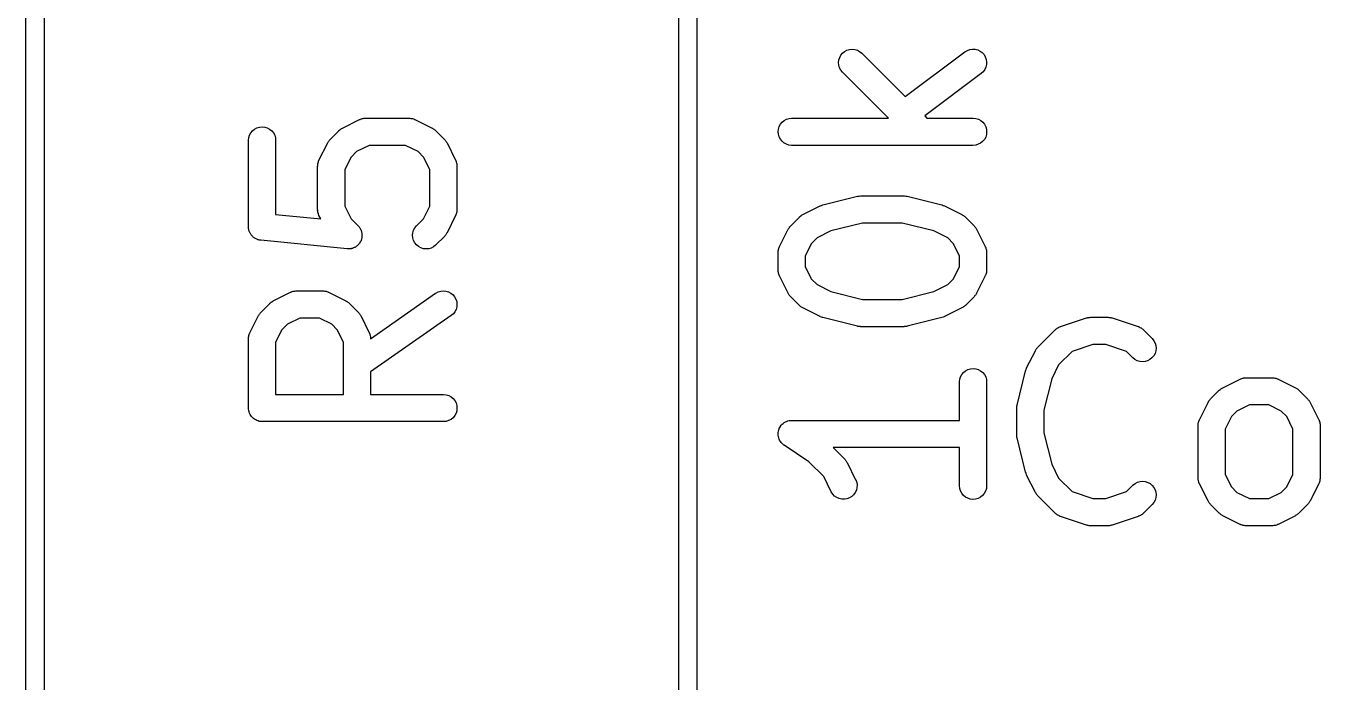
# Model space of a CAD drawing. Extents: x 118.6 to 187.3, y -130.9 to -41.9.
# Drawn here: x 142.93 to 150.07, y -50.51 to -46.89 of the extents above; entities that cross this region are included whole.
import ezdxf

# ---------------------------------------------------------------- set-up
doc = ezdxf.new("R2010")
doc.units = 0
doc.layers.add('BLACK', color=7, linetype='CONTINUOUS')

msp = doc.modelspace()

# ---------------------------------------------------------------- linework, layer by layer
at = {"layer": 'BLACK', "linetype": 'CONTINUOUS'}
for p, q in [((142.93, -53.2075), (142.93, -43.3124)), ((146.63, -43.3124), (146.63, -53.2076)), ((143.03, -43.36), (143.03, -53.16)), ((146.53, -53.16), (146.53, -43.36)), ((147.444, -47.0307), (147.457, -47.0239)), ((147.457, -47.0239), (147.471, -47.0197)), ((147.471, -47.0197), (147.486, -47.0183)), ((147.486, -47.0183), (147.501, -47.0198)), ((147.501, -47.0198), (147.515, -47.0241)), ((147.515, -47.0241), (147.527, -47.031)), ((148.108, -47.0327), (148.121, -47.0253)), ((148.121, -47.0253), (148.135, -47.0205)), ((148.135, -47.0205), (148.149, -47.0184)), ((148.149, -47.0184), (148.164, -47.0192)), ((148.164, -47.0192), (148.178, -47.0228)), ((148.178, -47.0228), (148.191, -47.0291)), ((147.411, -47.0925), (147.412, -47.078)), ((147.412, -47.1071), (147.411, -47.0925)), ((147.412, -47.078), (147.417, -47.064)), ((147.417, -47.064), (147.424, -47.0512)), ((147.424, -47.0512), (147.433, -47.0399)), ((147.433, -47.0399), (147.444, -47.0307)), ((147.527, -47.031), (147.539, -47.0403)), ((147.539, -47.0403), (147.778, -47.28)), ((147.778, -47.28), (148.107, -47.0333)), ((148.107, -47.0333), (148.108, -47.0327)), ((148.191, -47.0291), (148.203, -47.0379)), ((148.203, -47.0379), (148.213, -47.0488)), ((148.213, -47.0488), (148.22, -47.0613)), ((148.22, -47.0613), (148.225, -47.0751)), ((148.225, -47.0751), (148.227, -47.0896)), ((148.227, -47.0896), (148.227, -47.1042)), ((147.416, -47.1212), (147.412, -47.1071)), ((147.423, -47.1342), (147.416, -47.1212)), ((147.432, -47.1456), (147.423, -47.1342)), ((147.433, -47.1464), (147.432, -47.1456)), ((147.686, -47.3993), (147.433, -47.1464)), ((148.197, -47.1533), (147.886, -47.3872)), ((148.208, -47.1435), (148.197, -47.1533)), ((148.217, -47.1317), (148.208, -47.1435)), ((148.223, -47.1184), (148.217, -47.1317)), ((148.227, -47.1042), (148.223, -47.1184)), ((144.191, -47.4591), (144.204, -47.4524)), ((144.204, -47.4524), (144.218, -47.4482)), ((144.218, -47.4482), (144.233, -47.4469)), ((144.233, -47.4469), (144.247, -47.4484)), ((144.247, -47.4484), (144.261, -47.4528)), ((144.261, -47.4528), (144.274, -47.4597)), ((144.675, -47.4548), (144.77, -47.4072)), ((144.77, -47.4072), (144.771, -47.4067)), ((144.771, -47.4067), (144.773, -47.406)), ((144.773, -47.406), (144.775, -47.4049)), ((144.775, -47.4049), (144.78, -47.4035)), ((144.78, -47.4035), (144.785, -47.4017)), ((144.785, -47.4017), (144.787, -47.4014)), ((144.787, -47.4014), (144.789, -47.4007)), ((144.789, -47.4007), (144.794, -47.4002)), ((144.794, -47.4002), (144.799, -47.3994)), ((144.799, -47.3994), (144.802, -47.3995)), ((144.802, -47.3995), (144.804, -47.3993)), ((144.804, -47.3993), (145.042, -47.3993)), ((145.042, -47.3993), (145.043, -47.3993)), ((145.043, -47.3993), (145.045, -47.3995)), ((145.045, -47.3995), (145.047, -47.3995)), ((145.047, -47.3995), (145.052, -47.4004)), ((145.052, -47.4004), (145.057, -47.4009)), ((145.057, -47.4009), (145.06, -47.4016)), ((145.06, -47.4016), (145.062, -47.402)), ((145.062, -47.402), (145.067, -47.4038)), ((145.067, -47.4038), (145.071, -47.4053)), ((145.071, -47.4053), (145.073, -47.4064)), ((145.073, -47.4064), (145.075, -47.4072)), ((145.075, -47.4072), (145.171, -47.4548)), ((147.079, -47.4592), (147.083, -47.4452)), ((147.083, -47.4452), (147.09, -47.4323)), ((147.09, -47.4323), (147.1, -47.4211)), ((147.1, -47.4211), (147.111, -47.4118)), ((147.111, -47.4118), (147.124, -47.4049)), ((147.124, -47.4049), (147.138, -47.4007)), ((147.138, -47.4007), (147.152, -47.3993)), ((147.152, -47.3993), (147.686, -47.3993)), ((147.886, -47.3872), (147.898, -47.3993)), ((147.898, -47.3993), (148.152, -47.3993)), ((148.152, -47.3993), (148.153, -47.3993)), ((148.153, -47.3993), (148.168, -47.4009)), ((148.168, -47.4009), (148.182, -47.4053)), ((148.182, -47.4053), (148.195, -47.4124)), ((148.195, -47.4124), (148.206, -47.4218)), ((148.206, -47.4218), (148.215, -47.4332)), ((148.215, -47.4332), (148.222, -47.4462)), ((148.222, -47.4462), (148.226, -47.4602)), ((144.157, -47.5209), (144.159, -47.5063)), ((144.157, -47.5219), (144.157, -47.5209)), ((144.157, -47.9981), (144.157, -47.5219)), ((144.159, -47.5063), (144.163, -47.4924)), ((144.163, -47.4924), (144.17, -47.4795)), ((144.17, -47.4795), (144.18, -47.4683)), ((144.18, -47.4683), (144.191, -47.4591)), ((144.274, -47.4597), (144.286, -47.4691)), ((144.286, -47.4691), (144.295, -47.4804)), ((144.295, -47.4804), (144.302, -47.4933)), ((144.302, -47.4933), (144.306, -47.5073)), ((144.306, -47.5073), (144.307, -47.5219)), ((144.307, -47.5219), (144.307, -47.9302)), ((144.599, -47.5278), (144.601, -47.5254)), ((144.601, -47.5254), (144.602, -47.5228)), ((144.602, -47.5228), (144.605, -47.5197)), ((144.605, -47.5197), (144.608, -47.5165)), ((144.608, -47.5165), (144.656, -47.4689)), ((144.656, -47.4681), (144.66, -47.4655)), ((144.656, -47.4689), (144.656, -47.4681)), ((144.66, -47.4655), (144.663, -47.4626)), ((144.663, -47.4626), (144.665, -47.4609)), ((144.665, -47.4609), (144.668, -47.459)), ((144.668, -47.459), (144.671, -47.4571)), ((144.671, -47.4571), (144.675, -47.4548)), ((145.171, -47.4548), (145.172, -47.4553)), ((145.172, -47.4553), (145.175, -47.4576)), ((145.175, -47.4576), (145.179, -47.4596)), ((145.179, -47.4596), (145.181, -47.4616)), ((145.181, -47.4616), (145.184, -47.4633)), ((145.184, -47.4633), (145.187, -47.4662)), ((145.187, -47.4662), (145.19, -47.4689)), ((145.19, -47.4689), (145.238, -47.5165)), ((145.238, -47.5165), (145.239, -47.5172)), ((145.239, -47.5172), (145.241, -47.5205)), ((145.241, -47.5205), (145.244, -47.5236)), ((145.244, -47.5236), (145.246, -47.5262)), ((147.077, -47.4738), (147.079, -47.4592)), ((147.079, -47.4883), (147.077, -47.4738)), ((147.083, -47.5024), (147.079, -47.4883)), ((147.09, -47.5154), (147.083, -47.5024)), ((147.099, -47.5268), (147.09, -47.5154)), ((148.215, -47.5162), (148.205, -47.5275)), ((148.222, -47.5033), (148.215, -47.5162)), ((148.226, -47.4894), (148.222, -47.5033)), ((148.226, -47.4602), (148.227, -47.4748)), ((148.227, -47.4748), (148.226, -47.4894)), ((144.546, -47.6312), (144.594, -47.536)), ((144.594, -47.535), (144.597, -47.5315)), ((144.594, -47.536), (144.594, -47.535)), ((144.597, -47.5315), (144.599, -47.5278)), ((144.753, -47.5835), (144.723, -47.6139)), ((144.822, -47.5493), (144.753, -47.5835)), ((145.024, -47.5493), (144.822, -47.5493)), ((145.093, -47.5835), (145.024, -47.5493)), ((145.123, -47.6139), (145.093, -47.5835)), ((145.246, -47.5262), (145.248, -47.5287)), ((145.248, -47.5287), (145.25, -47.5324)), ((145.25, -47.5324), (145.252, -47.536)), ((145.252, -47.536), (145.299, -47.6312)), ((147.11, -47.5362), (147.099, -47.5268)), ((147.123, -47.5432), (147.11, -47.5362)), ((147.137, -47.5476), (147.123, -47.5432)), ((147.151, -47.5493), (147.137, -47.5476)), ((147.152, -47.5493), (147.151, -47.5493)), ((148.152, -47.5493), (147.152, -47.5493)), ((148.167, -47.5479), (148.152, -47.5493)), ((148.181, -47.5436), (148.167, -47.5479)), ((148.194, -47.5368), (148.181, -47.5436)), ((148.205, -47.5275), (148.194, -47.5368)), ((144.538, -47.6637), (144.539, -47.6615)), ((144.538, -47.6648), (144.538, -47.6637)), ((144.538, -47.9029), (144.538, -47.6648)), ((144.539, -47.6543), (144.54, -47.6492)), ((144.539, -47.6593), (144.539, -47.6543)), ((144.539, -47.6615), (144.539, -47.6593)), ((144.54, -47.6492), (144.541, -47.6471)), ((144.541, -47.6449), (144.543, -47.6401)), ((144.541, -47.6471), (144.541, -47.6449)), ((144.543, -47.6401), (144.544, -47.6352)), ((144.544, -47.6352), (144.545, -47.6333)), ((144.545, -47.6333), (144.546, -47.6312)), ((144.723, -47.6139), (144.688, -47.6825)), ((145.157, -47.6825), (145.123, -47.6139)), ((145.299, -47.6312), (145.3, -47.6322)), ((145.3, -47.6322), (145.301, -47.6342)), ((145.301, -47.6342), (145.302, -47.6362)), ((145.302, -47.6362), (145.303, -47.6411)), ((145.303, -47.6411), (145.305, -47.6459)), ((145.305, -47.6459), (145.305, -47.6481)), ((145.305, -47.6481), (145.306, -47.6502)), ((145.306, -47.6502), (145.306, -47.6553)), ((145.306, -47.6553), (145.307, -47.6604)), ((145.307, -47.6604), (145.307, -47.6626)), ((145.307, -47.6626), (145.307, -47.6648)), ((145.307, -47.6648), (145.307, -47.9029)), ((144.688, -47.6825), (144.688, -47.8852)), ((145.157, -47.8852), (145.157, -47.6825)), ((147.311, -47.8826), (147.317, -47.8803)), ((147.317, -47.8803), (147.324, -47.8779)), ((147.324, -47.8778), (147.325, -47.8777)), ((147.324, -47.8779), (147.324, -47.8778)), ((147.325, -47.8777), (147.515, -47.8301)), ((147.515, -47.8301), (147.516, -47.8298)), ((147.516, -47.8298), (147.517, -47.8297)), ((147.517, -47.8297), (147.519, -47.8293)), ((147.519, -47.8293), (147.525, -47.8287)), ((147.525, -47.8287), (147.531, -47.8279)), ((147.531, -47.8279), (147.532, -47.828)), ((147.532, -47.828), (147.533, -47.8279)), ((147.533, -47.8279), (147.771, -47.8279)), ((147.771, -47.8279), (147.772, -47.8279)), ((147.772, -47.8279), (147.774, -47.828)), ((147.774, -47.828), (147.775, -47.8279)), ((147.775, -47.8279), (147.781, -47.8288)), ((147.781, -47.8288), (147.787, -47.8295)), ((147.787, -47.8295), (147.788, -47.8299)), ((147.788, -47.8299), (147.79, -47.8301)), ((147.79, -47.8301), (147.98, -47.8777)), ((147.98, -47.8777), (147.981, -47.878)), ((147.981, -47.878), (147.981, -47.8781)), ((147.981, -47.8781), (147.982, -47.8782)), ((147.982, -47.8782), (147.988, -47.8807)), ((147.988, -47.8807), (147.995, -47.8831)), ((144.307, -47.9302), (144.556, -47.955)), ((144.539, -47.9051), (144.538, -47.9029)), ((144.538, -47.9073), (144.539, -47.9051)), ((144.539, -47.9123), (144.538, -47.9073)), ((144.54, -47.9174), (144.539, -47.9123)), ((144.54, -47.9195), (144.54, -47.9174)), ((144.541, -47.9217), (144.54, -47.9195)), ((144.543, -47.9265), (144.541, -47.9217)), ((144.544, -47.9314), (144.543, -47.9265)), ((144.545, -47.9334), (144.544, -47.9314)), ((144.546, -47.9355), (144.545, -47.9334)), ((144.546, -47.9364), (144.546, -47.9355)), ((144.556, -47.955), (144.546, -47.9364)), ((144.688, -47.8852), (144.723, -47.9537)), ((144.723, -47.9537), (144.762, -47.9927)), ((145.084, -47.9927), (145.123, -47.9537)), ((145.123, -47.9537), (145.157, -47.8852)), ((145.299, -47.9364), (145.252, -48.0316)), ((145.3, -47.9343), (145.299, -47.9364)), ((145.301, -47.9324), (145.3, -47.9343)), ((145.303, -47.9275), (145.301, -47.9324)), ((145.305, -47.9227), (145.303, -47.9275)), ((145.306, -47.9184), (145.305, -47.9205)), ((145.305, -47.9205), (145.305, -47.9227)), ((145.307, -47.9083), (145.306, -47.9134)), ((145.306, -47.9134), (145.306, -47.9184)), ((145.307, -47.9029), (145.307, -47.9039)), ((145.307, -47.9039), (145.307, -47.9061)), ((145.307, -47.9061), (145.307, -47.9083)), ((147.147, -47.9927), (147.195, -47.9451)), ((147.195, -47.9443), (147.199, -47.9417)), ((147.195, -47.9451), (147.195, -47.9443)), ((147.199, -47.9417), (147.202, -47.9388)), ((147.202, -47.9388), (147.204, -47.9371)), ((147.204, -47.9371), (147.207, -47.9352)), ((147.207, -47.9352), (147.211, -47.9333)), ((147.211, -47.9333), (147.214, -47.931)), ((147.214, -47.931), (147.309, -47.8834)), ((147.309, -47.8834), (147.31, -47.8829)), ((147.31, -47.8829), (147.311, -47.8828)), ((147.311, -47.8828), (147.311, -47.8826)), ((147.995, -47.8831), (147.995, -47.8833)), ((147.995, -47.8833), (147.995, -47.8834)), ((147.995, -47.8834), (148.091, -47.931)), ((148.091, -47.931), (148.092, -47.9315)), ((148.092, -47.9315), (148.095, -47.9338)), ((148.095, -47.9338), (148.099, -47.9358)), ((148.099, -47.9358), (148.101, -47.9378)), ((148.101, -47.9378), (148.104, -47.9395)), ((148.104, -47.9395), (148.107, -47.9424)), ((148.107, -47.9424), (148.11, -47.9451)), ((148.11, -47.9451), (148.158, -47.9927)), ((144.158, -48.0014), (144.157, -47.9981)), ((144.158, -48.0047), (144.158, -48.0014)), ((144.158, -48.0087), (144.158, -48.0047)), ((144.159, -48.0127), (144.158, -48.0087)), ((144.16, -48.0159), (144.159, -48.0127)), ((144.16, -48.0191), (144.16, -48.0159)), ((144.162, -48.0228), (144.16, -48.0191)), ((144.163, -48.0267), (144.162, -48.0228)), ((144.762, -47.9927), (144.762, -47.9934)), ((144.762, -47.9934), (144.765, -47.9962)), ((144.765, -47.9962), (144.767, -47.9988)), ((144.767, -47.9988), (144.769, -48.002)), ((144.769, -48.002), (144.771, -48.0049)), ((144.771, -48.0049), (144.773, -48.0081)), ((144.773, -48.0081), (144.775, -48.0111)), ((144.775, -48.0111), (144.776, -48.0146)), ((144.776, -48.0146), (144.778, -48.0179)), ((144.778, -48.0179), (144.779, -48.0213)), ((144.779, -48.0213), (144.781, -48.0247)), ((144.781, -48.0247), (144.781, -48.0283)), ((145.064, -48.0309), (145.068, -48.0169)), ((145.068, -48.0169), (145.075, -48.004)), ((145.075, -48.004), (145.084, -47.9927)), ((147.085, -48.1074), (147.133, -48.0122)), ((147.133, -48.0112), (147.136, -48.0077)), ((147.133, -48.0122), (147.133, -48.0112)), ((147.136, -48.0077), (147.138, -48.004)), ((147.138, -48.004), (147.14, -48.0016)), ((147.14, -48.0016), (147.141, -47.999)), ((147.141, -47.999), (147.144, -47.9959)), ((147.144, -47.9959), (147.147, -47.9927)), ((147.369, -48.0212), (147.292, -48.0597)), ((147.543, -47.9779), (147.369, -48.0212)), ((147.762, -47.9779), (147.543, -47.9779)), ((147.936, -48.0212), (147.762, -47.9779)), ((148.013, -48.0597), (147.936, -48.0212)), ((148.158, -47.9927), (148.159, -47.9934)), ((148.159, -47.9934), (148.161, -47.9967)), ((148.161, -47.9967), (148.164, -47.9998)), ((148.164, -47.9998), (148.166, -48.0024)), ((148.166, -48.0024), (148.168, -48.0049)), ((148.168, -48.0049), (148.17, -48.0086)), ((148.17, -48.0086), (148.172, -48.0122)), ((148.172, -48.0122), (148.219, -48.1074)), ((144.165, -48.0296), (144.163, -48.0267)), ((144.166, -48.0327), (144.165, -48.0296)), ((144.168, -48.0361), (144.166, -48.0327)), ((144.17, -48.0396), (144.168, -48.0361)), ((144.172, -48.0422), (144.17, -48.0396)), ((144.174, -48.045), (144.172, -48.0422)), ((144.177, -48.0478), (144.174, -48.045)), ((144.179, -48.0509), (144.177, -48.0478)), ((144.182, -48.0531), (144.179, -48.0509)), ((144.184, -48.0555), (144.182, -48.0531)), ((144.187, -48.0577), (144.184, -48.0555)), ((144.19, -48.0603), (144.187, -48.0577)), ((144.193, -48.0619), (144.19, -48.0603)), ((144.196, -48.0637), (144.193, -48.0619)), ((144.2, -48.0653), (144.196, -48.0637)), ((144.203, -48.0672), (144.2, -48.0653)), ((144.207, -48.0682), (144.203, -48.0672)), ((144.21, -48.0695), (144.207, -48.0682)), ((144.213, -48.0704), (144.21, -48.0695)), ((144.217, -48.0716), (144.213, -48.0704)), ((144.221, -48.0719), (144.217, -48.0716)), ((144.224, -48.0726), (144.221, -48.0719)), ((144.225, -48.0727), (144.224, -48.0726)), ((144.701, -48.1203), (144.225, -48.0727)), ((144.764, -48.0963), (144.761, -48.0991)), ((144.766, -48.0936), (144.764, -48.0963)), ((144.768, -48.0906), (144.766, -48.0936)), ((144.771, -48.0879), (144.768, -48.0906)), ((144.772, -48.0846), (144.771, -48.0879)), ((144.774, -48.0815), (144.772, -48.0846)), ((144.776, -48.0782), (144.774, -48.0815)), ((144.778, -48.075), (144.776, -48.0782)), ((144.779, -48.0715), (144.778, -48.075)), ((144.78, -48.068), (144.779, -48.0715)), ((144.781, -48.0645), (144.78, -48.068)), ((144.781, -48.0283), (144.782, -48.0319)), ((144.782, -48.0611), (144.781, -48.0645)), ((144.782, -48.0319), (144.783, -48.0355)), ((144.783, -48.0537), (144.782, -48.0574)), ((144.782, -48.0574), (144.782, -48.0611)), ((144.783, -48.0355), (144.783, -48.0391)), ((144.783, -48.0391), (144.783, -48.0428)), ((144.783, -48.0428), (144.784, -48.0465)), ((144.784, -48.0465), (144.783, -48.0501)), ((144.783, -48.0501), (144.783, -48.0537)), ((145.062, -48.0455), (145.064, -48.0309)), ((145.064, -48.06), (145.062, -48.0455)), ((145.068, -48.0741), (145.064, -48.06)), ((145.075, -48.087), (145.068, -48.0741)), ((145.084, -48.0984), (145.075, -48.087)), ((145.238, -48.0511), (145.19, -48.0987)), ((145.24, -48.0479), (145.238, -48.0511)), ((145.243, -48.0448), (145.24, -48.0479)), ((145.245, -48.0422), (145.243, -48.0448)), ((145.247, -48.0398), (145.245, -48.0422)), ((145.249, -48.0361), (145.247, -48.0398)), ((145.251, -48.0326), (145.249, -48.0361)), ((145.252, -48.0316), (145.251, -48.0326)), ((147.262, -48.0901), (147.227, -48.1587)), ((147.292, -48.0597), (147.262, -48.0901)), ((148.043, -48.0901), (148.013, -48.0597)), ((148.077, -48.1587), (148.043, -48.0901)), ((144.705, -48.1203), (144.701, -48.1203)), ((144.708, -48.1207), (144.705, -48.1203)), ((144.712, -48.1204), (144.708, -48.1207)), ((144.716, -48.1204), (144.712, -48.1204)), ((144.719, -48.1197), (144.716, -48.1204)), ((144.723, -48.1193), (144.719, -48.1197)), ((144.726, -48.1183), (144.723, -48.1193)), ((144.73, -48.1176), (144.726, -48.1183)), ((144.733, -48.1162), (144.73, -48.1176)), ((144.737, -48.1152), (144.733, -48.1162)), ((144.74, -48.1134), (144.737, -48.1152)), ((144.744, -48.112), (144.74, -48.1134)), ((144.747, -48.11), (144.744, -48.112)), ((144.75, -48.1083), (144.747, -48.11)), ((144.753, -48.106), (144.75, -48.1083)), ((144.756, -48.1039), (144.753, -48.106)), ((144.758, -48.1014), (144.756, -48.1039)), ((144.761, -48.0991), (144.758, -48.1014)), ((145.095, -48.1077), (145.084, -48.0984)), ((145.108, -48.1148), (145.095, -48.1077)), ((145.122, -48.1191), (145.108, -48.1148)), ((145.136, -48.1207), (145.122, -48.1191)), ((145.151, -48.1194), (145.136, -48.1207)), ((145.165, -48.1154), (145.151, -48.1194)), ((145.178, -48.1086), (145.165, -48.1154)), ((145.189, -48.0995), (145.178, -48.1086)), ((145.19, -48.0987), (145.189, -48.0995)), ((147.077, -48.1399), (147.078, -48.1377)), ((147.077, -48.141), (147.077, -48.1399)), ((147.077, -48.2362), (147.077, -48.141)), ((147.078, -48.1304), (147.079, -48.1254)), ((147.078, -48.1355), (147.078, -48.1304)), ((147.078, -48.1377), (147.078, -48.1355)), ((147.079, -48.1254), (147.08, -48.1233)), ((147.08, -48.1211), (147.082, -48.1163)), ((147.08, -48.1233), (147.08, -48.1211)), ((147.082, -48.1163), (147.083, -48.1114)), ((147.083, -48.1114), (147.085, -48.1095)), ((147.085, -48.1095), (147.085, -48.1074)), ((147.227, -48.1587), (147.227, -48.2185)), ((148.077, -48.2185), (148.077, -48.1587)), ((148.219, -48.1074), (148.22, -48.1083)), ((148.22, -48.1083), (148.221, -48.1104)), ((148.221, -48.1104), (148.222, -48.1124)), ((148.222, -48.1124), (148.223, -48.1173)), ((148.223, -48.1173), (148.225, -48.1221)), ((148.225, -48.1221), (148.225, -48.1243)), ((148.225, -48.1243), (148.226, -48.1264)), ((148.226, -48.1264), (148.226, -48.1315)), ((148.226, -48.1315), (148.227, -48.1365)), ((148.227, -48.1365), (148.227, -48.1388)), ((148.227, -48.1388), (148.227, -48.141)), ((148.227, -48.141), (148.227, -48.2362)), ((147.078, -48.2384), (147.077, -48.2362)), ((147.078, -48.2406), (147.078, -48.2384)), ((147.227, -48.2185), (147.262, -48.287)), ((148.043, -48.287), (148.077, -48.2185)), ((148.227, -48.2362), (148.227, -48.2372)), ((148.227, -48.2372), (148.227, -48.2394)), ((147.078, -48.2457), (147.078, -48.2406)), ((147.079, -48.2508), (147.078, -48.2457)), ((147.079, -48.2529), (147.079, -48.2508)), ((147.08, -48.2551), (147.079, -48.2529)), ((147.082, -48.2599), (147.08, -48.2551)), ((147.083, -48.2648), (147.082, -48.2599)), ((147.084, -48.2667), (147.083, -48.2648)), ((147.085, -48.2688), (147.084, -48.2667)), ((147.085, -48.2697), (147.085, -48.2688)), ((147.133, -48.365), (147.085, -48.2697)), ((147.262, -48.287), (147.292, -48.3174)), ((148.013, -48.3174), (148.043, -48.287)), ((148.219, -48.2697), (148.172, -48.365)), ((148.22, -48.2677), (148.219, -48.2697)), ((148.221, -48.2657), (148.22, -48.2677)), ((148.223, -48.2609), (148.221, -48.2657)), ((148.225, -48.2561), (148.223, -48.2609)), ((148.226, -48.2518), (148.225, -48.2539)), ((148.225, -48.2539), (148.225, -48.2561)), ((148.227, -48.2416), (148.226, -48.2467)), ((148.226, -48.2467), (148.226, -48.2518)), ((148.227, -48.2394), (148.227, -48.2416)), ((144.294, -48.4072), (144.389, -48.3596)), ((144.389, -48.3596), (144.39, -48.3591)), ((144.39, -48.3591), (144.392, -48.3584)), ((144.392, -48.3584), (144.394, -48.3573)), ((144.394, -48.3573), (144.399, -48.3558)), ((144.399, -48.3558), (144.404, -48.3541)), ((144.404, -48.3541), (144.406, -48.3537)), ((144.406, -48.3537), (144.408, -48.3531)), ((144.408, -48.3531), (144.413, -48.3526)), ((144.413, -48.3526), (144.418, -48.3518)), ((144.418, -48.3518), (144.421, -48.3519)), ((144.421, -48.3519), (144.423, -48.3517)), ((144.423, -48.3517), (144.566, -48.3517)), ((144.566, -48.3517), (144.567, -48.3517)), ((144.567, -48.3517), (144.569, -48.3519)), ((144.569, -48.3519), (144.571, -48.3519)), ((144.571, -48.3519), (144.576, -48.3527)), ((144.576, -48.3527), (144.581, -48.3533)), ((144.581, -48.3533), (144.583, -48.354)), ((144.583, -48.354), (144.586, -48.3543)), ((144.586, -48.3543), (144.59, -48.3562)), ((144.59, -48.3562), (144.595, -48.3577)), ((144.595, -48.3577), (144.597, -48.3588)), ((144.597, -48.3588), (144.599, -48.3596)), ((144.599, -48.3596), (144.694, -48.4072)), ((144.831, -48.616), (145.189, -48.3652)), ((145.189, -48.3652), (145.19, -48.3646)), ((145.19, -48.3646), (145.203, -48.3576)), ((145.203, -48.3576), (145.217, -48.3532)), ((145.217, -48.3532), (145.232, -48.3517)), ((145.232, -48.3517), (145.246, -48.3529)), ((145.246, -48.3529), (145.26, -48.357)), ((145.26, -48.357), (145.273, -48.3638)), ((145.273, -48.3638), (145.285, -48.3729)), ((145.285, -48.3729), (145.294, -48.3841)), ((147.135, -48.3685), (147.133, -48.365)), ((147.137, -48.3723), (147.135, -48.3685)), ((147.139, -48.3747), (147.137, -48.3723)), ((147.141, -48.3774), (147.139, -48.3747)), ((147.144, -48.3804), (147.141, -48.3774)), ((147.146, -48.3837), (147.144, -48.3804)), ((147.292, -48.3174), (147.369, -48.3559)), ((147.369, -48.3559), (147.543, -48.3993)), ((147.762, -48.3993), (147.936, -48.3559)), ((147.936, -48.3559), (148.013, -48.3174)), ((148.16, -48.3812), (148.158, -48.3845)), ((148.163, -48.3782), (148.16, -48.3812)), ((148.165, -48.3756), (148.163, -48.3782)), ((148.167, -48.3731), (148.165, -48.3756)), ((148.169, -48.3694), (148.167, -48.3731)), ((148.171, -48.3659), (148.169, -48.3694)), ((148.172, -48.365), (148.171, -48.3659)), ((144.227, -48.4689), (144.275, -48.4213)), ((144.275, -48.4205), (144.279, -48.4179)), ((144.275, -48.4213), (144.275, -48.4205)), ((144.279, -48.4179), (144.282, -48.415)), ((144.282, -48.415), (144.284, -48.4133)), ((144.284, -48.4133), (144.287, -48.4114)), ((144.287, -48.4114), (144.291, -48.4094)), ((144.291, -48.4094), (144.294, -48.4072)), ((144.694, -48.4072), (144.695, -48.4077)), ((144.695, -48.4077), (144.699, -48.41)), ((144.699, -48.41), (144.703, -48.412)), ((144.703, -48.412), (144.705, -48.4139)), ((144.705, -48.4139), (144.708, -48.4156)), ((144.708, -48.4156), (144.711, -48.4186)), ((144.711, -48.4186), (144.714, -48.4213)), ((144.714, -48.4213), (144.762, -48.4689)), ((145.294, -48.3841), (145.301, -48.3969)), ((145.301, -48.3969), (145.306, -48.4108)), ((145.306, -48.44), (145.302, -48.454)), ((145.306, -48.4108), (145.307, -48.4254)), ((145.307, -48.4254), (145.306, -48.44)), ((147.147, -48.3845), (147.146, -48.3837)), ((147.195, -48.4321), (147.147, -48.3845)), ((147.198, -48.4348), (147.195, -48.4321)), ((147.201, -48.4377), (147.198, -48.4348)), ((147.203, -48.4394), (147.201, -48.4377)), ((147.206, -48.4414), (147.203, -48.4394)), ((147.21, -48.4434), (147.206, -48.4414)), ((147.213, -48.4457), (147.21, -48.4434)), ((147.214, -48.4461), (147.213, -48.4457)), ((147.309, -48.4937), (147.214, -48.4461)), ((147.543, -48.3993), (147.762, -48.3993)), ((148.091, -48.4461), (147.995, -48.4937)), ((148.094, -48.4439), (148.091, -48.4461)), ((148.098, -48.4419), (148.094, -48.4439)), ((148.1, -48.44), (148.098, -48.4419)), ((148.103, -48.4383), (148.1, -48.44)), ((148.106, -48.4354), (148.103, -48.4383)), ((148.109, -48.4328), (148.106, -48.4354)), ((148.11, -48.4321), (148.109, -48.4328)), ((148.158, -48.3845), (148.11, -48.4321)), ((144.165, -48.5836), (144.213, -48.4884)), ((144.213, -48.4874), (144.216, -48.4839)), ((144.213, -48.4884), (144.213, -48.4874)), ((144.216, -48.4839), (144.218, -48.4802)), ((144.218, -48.4802), (144.22, -48.4778)), ((144.22, -48.4778), (144.221, -48.4751)), ((144.221, -48.4751), (144.224, -48.4721)), ((144.224, -48.4721), (144.227, -48.4689)), ((144.441, -48.5017), (144.372, -48.5359)), ((144.548, -48.5017), (144.441, -48.5017)), ((144.617, -48.5359), (144.548, -48.5017)), ((144.762, -48.4689), (144.762, -48.4696)), ((144.762, -48.4696), (144.765, -48.4729)), ((144.765, -48.4729), (144.768, -48.476)), ((144.768, -48.476), (144.77, -48.4786)), ((144.77, -48.4786), (144.771, -48.4811)), ((144.771, -48.4811), (144.773, -48.4848)), ((144.773, -48.4848), (144.776, -48.4884)), ((144.776, -48.4884), (144.823, -48.5836)), ((145.275, -48.4881), (144.831, -48.799)), ((145.287, -48.4786), (145.275, -48.4881)), ((145.296, -48.4671), (145.287, -48.4786)), ((145.302, -48.454), (145.296, -48.4671)), ((147.31, -48.4939), (147.309, -48.4937)), ((147.31, -48.4941), (147.31, -48.4939)), ((147.316, -48.4965), (147.31, -48.4941)), ((147.323, -48.499), (147.316, -48.4965)), ((147.324, -48.4992), (147.323, -48.499)), ((147.323, -48.499), (147.323, -48.499)), ((147.325, -48.4994), (147.324, -48.4992)), ((147.515, -48.547), (147.325, -48.4994)), ((147.98, -48.4994), (147.79, -48.547)), ((147.981, -48.4993), (147.98, -48.4993)), ((147.98, -48.4993), (147.98, -48.4994)), ((147.987, -48.4969), (147.981, -48.4993)), ((147.994, -48.4945), (147.987, -48.4969)), ((147.995, -48.4942), (147.994, -48.4943)), ((147.994, -48.4943), (147.994, -48.4945)), ((147.995, -48.4937), (147.995, -48.4942)), ((148.634, -48.5488), (148.777, -48.5012)), ((148.777, -48.5012), (148.778, -48.5009)), ((148.778, -48.5009), (148.782, -48.5)), ((148.782, -48.5), (148.786, -48.4988)), ((148.786, -48.4988), (148.789, -48.4985)), ((148.789, -48.4985), (148.793, -48.4979)), ((148.793, -48.4979), (148.797, -48.4978)), ((148.797, -48.4978), (148.801, -48.4974)), ((148.801, -48.4974), (148.896, -48.4974)), ((148.896, -48.4974), (148.897, -48.4974)), ((148.897, -48.4974), (148.901, -48.4979)), ((148.901, -48.4979), (148.906, -48.498)), ((148.906, -48.498), (148.909, -48.4987)), ((148.909, -48.4987), (148.912, -48.499)), ((148.912, -48.499), (148.916, -48.5003)), ((148.916, -48.5003), (148.92, -48.5012)), ((148.92, -48.5012), (149.063, -48.5488)), ((144.16, -48.5973), (144.162, -48.5925)), ((144.162, -48.5925), (144.163, -48.5876)), ((144.163, -48.5876), (144.165, -48.5857)), ((144.165, -48.5857), (144.165, -48.5836)), ((144.342, -48.5663), (144.307, -48.6348)), ((144.372, -48.5359), (144.342, -48.5663)), ((144.647, -48.5663), (144.617, -48.5359)), ((144.681, -48.6348), (144.647, -48.5663)), ((144.823, -48.5836), (144.824, -48.5845)), ((144.824, -48.5845), (144.824, -48.5866)), ((144.824, -48.5866), (144.826, -48.5886)), ((144.826, -48.5886), (144.827, -48.5935)), ((144.827, -48.5935), (144.829, -48.5983)), ((147.516, -48.5472), (147.515, -48.547)), ((147.518, -48.5476), (147.516, -48.5472)), ((147.524, -48.5483), (147.518, -48.5476)), ((147.53, -48.5492), (147.524, -48.5483)), ((147.531, -48.5491), (147.53, -48.5492)), ((147.532, -48.5493), (147.531, -48.5491)), ((147.533, -48.5493), (147.532, -48.5493)), ((147.771, -48.5493), (147.533, -48.5493)), ((147.773, -48.5492), (147.771, -48.5493)), ((147.774, -48.5492), (147.773, -48.5492)), ((147.78, -48.5484), (147.774, -48.5492)), ((147.786, -48.5479), (147.78, -48.5484)), ((147.787, -48.5475), (147.786, -48.5479)), ((147.789, -48.5473), (147.787, -48.5475)), ((147.79, -48.547), (147.789, -48.5473)), ((148.51, -48.6622), (148.605, -48.567)), ((148.605, -48.567), (148.606, -48.5662)), ((148.606, -48.5662), (148.608, -48.5649)), ((148.608, -48.5649), (148.609, -48.5633)), ((148.609, -48.5633), (148.613, -48.5603)), ((148.613, -48.5603), (148.617, -48.5571)), ((148.617, -48.5571), (148.619, -48.5561)), ((148.619, -48.5561), (148.621, -48.5548)), ((148.621, -48.5548), (148.626, -48.5527)), ((148.626, -48.5527), (148.63, -48.5504)), ((148.63, -48.5504), (148.632, -48.5497)), ((148.632, -48.5497), (148.634, -48.5488)), ((149.063, -48.5488), (149.064, -48.5492)), ((149.064, -48.5492), (149.066, -48.5501)), ((149.066, -48.5501), (149.068, -48.5508)), ((149.068, -48.5508), (149.072, -48.5532)), ((149.072, -48.5532), (149.077, -48.5553)), ((149.077, -48.5553), (149.079, -48.5566)), ((149.079, -48.5566), (149.081, -48.5577)), ((149.081, -48.5577), (149.085, -48.5609)), ((149.085, -48.5609), (149.089, -48.5639)), ((149.089, -48.5639), (149.09, -48.5656)), ((149.09, -48.5656), (149.092, -48.567)), ((149.092, -48.567), (149.14, -48.6146)), ((144.157, -48.6161), (144.158, -48.6139)), ((144.157, -48.6171), (144.157, -48.6161)), ((144.157, -48.9981), (144.157, -48.6171)), ((144.158, -48.6066), (144.159, -48.6015)), ((144.158, -48.6117), (144.158, -48.6066)), ((144.158, -48.6139), (144.158, -48.6117)), ((144.159, -48.6015), (144.16, -48.5995)), ((144.16, -48.5995), (144.16, -48.5973)), ((144.307, -48.6348), (144.307, -48.9231)), ((144.681, -48.9231), (144.681, -48.6348)), ((144.829, -48.5983), (144.829, -48.6005)), ((144.829, -48.6005), (144.83, -48.6026)), ((144.83, -48.6026), (144.83, -48.6077)), ((144.83, -48.6077), (144.831, -48.6127)), ((144.831, -48.6127), (144.831, -48.6149)), ((144.831, -48.6149), (144.831, -48.616)), ((148.504, -48.6685), (148.507, -48.6655)), ((148.507, -48.6655), (148.51, -48.6622)), ((148.813, -48.6474), (148.699, -48.6856)), ((148.884, -48.6474), (148.813, -48.6474)), ((148.999, -48.6856), (148.884, -48.6474)), ((149.14, -48.6146), (149.14, -48.6153)), ((149.14, -48.6153), (149.15, -48.6268)), ((149.15, -48.6268), (149.156, -48.6398)), ((149.156, -48.6398), (149.16, -48.6538)), ((149.16, -48.6538), (149.162, -48.6684)), ((148.448, -48.7769), (148.496, -48.6817)), ((148.496, -48.6808), (148.499, -48.6772)), ((148.496, -48.6817), (148.496, -48.6808)), ((148.499, -48.6772), (148.501, -48.6735)), ((148.501, -48.6735), (148.503, -48.6711)), ((148.503, -48.6711), (148.504, -48.6685)), ((148.699, -48.6856), (148.624, -48.7597)), ((149.034, -48.7207), (148.999, -48.6856)), ((149.045, -48.7299), (149.034, -48.7207)), ((149.058, -48.7369), (149.045, -48.7299)), ((149.072, -48.7411), (149.058, -48.7369)), ((149.115, -48.7371), (149.101, -48.7412)), ((149.128, -48.7302), (149.115, -48.7371)), ((149.139, -48.721), (149.128, -48.7302)), ((149.149, -48.7098), (149.139, -48.721)), ((149.156, -48.6969), (149.149, -48.7098)), ((149.16, -48.683), (149.156, -48.6969)), ((149.162, -48.6684), (149.16, -48.683)), ((144.831, -48.799), (144.831, -48.9231)), ((148.09, -48.8129), (148.1, -48.8017)), ((148.1, -48.8017), (148.111, -48.7925)), ((148.111, -48.7925), (148.124, -48.7857)), ((148.124, -48.7857), (148.138, -48.7816)), ((148.138, -48.7816), (148.153, -48.7802)), ((148.153, -48.7802), (148.167, -48.7818)), ((148.167, -48.7818), (148.181, -48.7861)), ((148.181, -48.7861), (148.194, -48.7931)), ((148.194, -48.7931), (148.206, -48.8024)), ((148.206, -48.8024), (148.215, -48.8137)), ((148.395, -48.9828), (148.442, -48.7923)), ((148.442, -48.7923), (148.443, -48.7913)), ((148.443, -48.7906), (148.445, -48.7841)), ((148.443, -48.7909), (148.443, -48.7906)), ((148.443, -48.7913), (148.443, -48.7909)), ((148.445, -48.7841), (148.448, -48.7776)), ((148.448, -48.7773), (148.448, -48.7769)), ((148.448, -48.7776), (148.448, -48.7773)), ((148.624, -48.7597), (148.586, -48.8367)), ((149.086, -48.7426), (149.072, -48.7411)), ((149.101, -48.7412), (149.086, -48.7426)), ((148.077, -48.8542), (148.079, -48.8396)), ((148.077, -48.8552), (148.077, -48.8542)), ((148.077, -49.066), (148.077, -48.8552)), ((148.079, -48.8396), (148.083, -48.8257)), ((148.083, -48.8257), (148.09, -48.8129)), ((148.215, -48.8137), (148.222, -48.8267)), ((148.222, -48.8267), (148.226, -48.8407)), ((148.226, -48.8407), (148.227, -48.8552)), ((148.227, -48.8552), (148.227, -49.4267)), ((148.586, -48.8367), (148.543, -49.0102)), ((149.529, -48.8863), (149.625, -48.8386)), ((149.625, -48.8382), (149.628, -48.8374)), ((149.625, -48.8386), (149.625, -48.8382)), ((149.628, -48.8374), (149.63, -48.8364)), ((149.63, -48.8364), (149.634, -48.8349)), ((149.634, -48.8349), (149.639, -48.8331)), ((149.639, -48.8331), (149.641, -48.8328)), ((149.641, -48.8328), (149.644, -48.8321)), ((149.644, -48.8321), (149.649, -48.8316)), ((149.649, -48.8316), (149.654, -48.8308)), ((149.654, -48.8308), (149.656, -48.8309)), ((149.656, -48.8309), (149.658, -48.8307)), ((149.658, -48.8307), (149.801, -48.8307)), ((149.801, -48.8307), (149.802, -48.8307)), ((149.802, -48.8307), (149.804, -48.831)), ((149.804, -48.831), (149.806, -48.8309)), ((149.806, -48.8309), (149.811, -48.8318)), ((149.811, -48.8318), (149.817, -48.8324)), ((149.817, -48.8324), (149.819, -48.833)), ((149.819, -48.833), (149.821, -48.8334)), ((149.821, -48.8334), (149.826, -48.8352)), ((149.826, -48.8352), (149.83, -48.8368)), ((149.83, -48.8368), (149.832, -48.8378)), ((149.832, -48.8378), (149.834, -48.8386)), ((149.834, -48.8386), (149.93, -48.8863)), ((144.307, -48.9231), (144.681, -48.9231)), ((144.831, -48.9231), (145.232, -48.9231)), ((145.232, -48.9231), (145.233, -48.9231)), ((145.233, -48.9231), (145.248, -48.9247)), ((145.248, -48.9247), (145.262, -48.9292)), ((145.262, -48.9292), (145.275, -48.9362)), ((145.275, -48.9362), (145.286, -48.9456)), ((145.286, -48.9456), (145.295, -48.957)), ((149.457, -48.9542), (149.46, -48.9512)), ((149.46, -48.9512), (149.462, -48.9479)), ((149.462, -48.9479), (149.51, -48.9003)), ((149.51, -48.9003), (149.511, -48.8996)), ((149.511, -48.8996), (149.514, -48.8969)), ((149.514, -48.8969), (149.517, -48.894)), ((149.517, -48.894), (149.52, -48.8924)), ((149.52, -48.8924), (149.522, -48.8904)), ((149.522, -48.8904), (149.526, -48.8885)), ((149.526, -48.8885), (149.529, -48.8863)), ((149.93, -48.8863), (149.931, -48.8867)), ((149.931, -48.8867), (149.934, -48.889)), ((149.934, -48.889), (149.938, -48.891)), ((149.938, -48.891), (149.94, -48.893)), ((149.94, -48.893), (149.943, -48.8947)), ((149.943, -48.8947), (149.946, -48.8976)), ((149.946, -48.8976), (149.949, -48.9003)), ((149.949, -48.9003), (149.997, -48.9479)), ((149.997, -48.9479), (149.998, -48.9487)), ((149.998, -48.9487), (150, -48.952)), ((150, -48.952), (150.003, -48.955)), ((144.158, -49.0051), (144.157, -48.9981)), ((144.159, -49.0121), (144.158, -49.0051)), ((144.159, -49.0124), (144.159, -49.0121)), ((144.159, -49.0127), (144.159, -49.0124)), ((144.161, -49.0194), (144.159, -49.0127)), ((144.163, -49.0262), (144.161, -49.0194)), ((145.295, -48.957), (145.302, -48.97)), ((145.302, -48.97), (145.306, -48.984)), ((145.306, -49.0132), (145.302, -49.0272)), ((145.306, -48.984), (145.307, -48.9986)), ((145.307, -48.9986), (145.306, -49.0132)), ((148.393, -48.9972), (148.394, -48.9913)), ((148.393, -48.9986), (148.393, -48.9972)), ((148.393, -48.9999), (148.393, -48.9986)), ((148.393, -49.001), (148.393, -48.9999)), ((148.393, -49.1438), (148.393, -49.001)), ((148.394, -48.9854), (148.395, -48.9841)), ((148.394, -48.9913), (148.394, -48.9854)), ((148.395, -48.9841), (148.395, -48.9828)), ((148.543, -49.0102), (148.543, -49.1346)), ((149.401, -49.0626), (149.448, -48.9674)), ((149.448, -48.9674), (149.449, -48.9665)), ((149.449, -48.9665), (149.451, -48.9629)), ((149.451, -48.9629), (149.453, -48.9592)), ((149.453, -48.9592), (149.455, -48.9568)), ((149.455, -48.9568), (149.457, -48.9542)), ((149.607, -49.015), (149.577, -49.0454)), ((149.676, -48.9807), (149.607, -49.015)), ((149.783, -48.9807), (149.676, -48.9807)), ((149.852, -49.015), (149.783, -48.9807)), ((149.882, -49.0454), (149.852, -49.015)), ((150.003, -48.955), (150.005, -48.9577)), ((150.005, -48.9577), (150.007, -48.9601)), ((150.007, -48.9601), (150.009, -48.9638)), ((150.009, -48.9638), (150.011, -48.9674)), ((150.011, -48.9674), (150.059, -49.0626)), ((144.163, -49.0264), (144.163, -49.0262)), ((144.163, -49.0267), (144.163, -49.0264)), ((144.166, -49.0329), (144.163, -49.0267)), ((144.17, -49.0392), (144.166, -49.0329)), ((144.17, -49.0394), (144.17, -49.0392)), ((144.17, -49.0396), (144.17, -49.0394)), ((144.174, -49.0451), (144.17, -49.0396)), ((144.179, -49.0506), (144.174, -49.0451)), ((144.179, -49.0507), (144.179, -49.0506)), ((144.179, -49.0509), (144.179, -49.0507)), ((144.185, -49.0554), (144.179, -49.0509)), ((144.19, -49.06), (144.185, -49.0554)), ((144.19, -49.0601), (144.19, -49.06)), ((144.19, -49.0603), (144.19, -49.0601)), ((144.197, -49.0636), (144.19, -49.0603)), ((144.203, -49.067), (144.197, -49.0636)), ((144.203, -49.0671), (144.203, -49.067)), ((144.203, -49.0672), (144.203, -49.0671)), ((144.21, -49.0693), (144.203, -49.0672)), ((144.217, -49.0715), (144.21, -49.0693)), ((144.217, -49.0716), (144.217, -49.0715)), ((144.217, -49.0715), (144.217, -49.0715)), ((144.224, -49.0723), (144.217, -49.0716)), ((144.231, -49.0731), (144.224, -49.0723)), ((144.232, -49.0731), (144.231, -49.0731)), ((145.232, -49.0731), (144.232, -49.0731)), ((144.232, -49.0731), (144.232, -49.0731)), ((144.232, -49.0731), (144.232, -49.0731)), ((144.232, -49.0731), (144.232, -49.0731)), ((145.247, -49.0717), (145.232, -49.0731)), ((145.261, -49.0674), (145.247, -49.0717)), ((145.274, -49.0606), (145.261, -49.0674)), ((145.285, -49.0513), (145.274, -49.0606)), ((145.295, -49.04), (145.285, -49.0513)), ((145.302, -49.0272), (145.295, -49.04)), ((147.09, -49.0989), (147.095, -49.0933)), ((147.095, -49.0933), (147.1, -49.0877)), ((147.1, -49.0877), (147.105, -49.0829)), ((147.1, -49.0877), (147.1, -49.0877)), ((147.1, -49.0877), (147.1, -49.0877)), ((147.105, -49.0829), (147.111, -49.0785)), ((147.111, -49.0784), (147.118, -49.0748)), ((147.111, -49.0785), (147.111, -49.0784)), ((147.111, -49.0785), (147.111, -49.0785)), ((147.118, -49.0748), (147.124, -49.0716)), ((147.124, -49.0716), (147.131, -49.0695)), ((147.124, -49.0716), (147.124, -49.0716)), ((147.124, -49.0716), (147.124, -49.0716)), ((147.131, -49.0695), (147.138, -49.0674)), ((147.138, -49.0674), (147.145, -49.0667)), ((147.138, -49.0674), (147.138, -49.0674)), ((147.138, -49.0674), (147.138, -49.0674)), ((147.145, -49.0667), (147.152, -49.066)), ((147.152, -49.066), (148.077, -49.066)), ((149.393, -49.0907), (149.394, -49.0857)), ((149.393, -49.0929), (149.393, -49.0907)), ((149.393, -49.0951), (149.393, -49.0929)), ((149.393, -49.0962), (149.393, -49.0951)), ((149.394, -49.0806), (149.395, -49.0785)), ((149.394, -49.0857), (149.394, -49.0806)), ((149.395, -49.0763), (149.397, -49.0715)), ((149.395, -49.0785), (149.395, -49.0763)), ((149.397, -49.0715), (149.399, -49.0666)), ((149.399, -49.0666), (149.4, -49.0647)), ((149.4, -49.0647), (149.401, -49.0626)), ((149.577, -49.0454), (149.543, -49.1139)), ((149.916, -49.1139), (149.882, -49.0454)), ((150.059, -49.0626), (150.059, -49.0636)), ((150.059, -49.0636), (150.06, -49.0657)), ((150.06, -49.0657), (150.061, -49.0676)), ((150.061, -49.0676), (150.062, -49.0725)), ((150.062, -49.0725), (150.064, -49.0773)), ((150.064, -49.0773), (150.064, -49.0795)), ((150.064, -49.0795), (150.065, -49.0816)), ((150.065, -49.0816), (150.066, -49.0867)), ((150.066, -49.0867), (150.066, -49.0918)), ((150.066, -49.0918), (150.066, -49.094)), ((150.066, -49.094), (150.066, -49.0962)), ((147.077, -49.1403), (147.078, -49.133)), ((147.077, -49.1404), (147.077, -49.1403)), ((147.078, -49.148), (147.077, -49.1404)), ((147.077, -49.1404), (147.077, -49.1404)), ((147.078, -49.133), (147.079, -49.1259)), ((147.079, -49.1549), (147.078, -49.148)), ((147.079, -49.1258), (147.081, -49.1187)), ((147.079, -49.1259), (147.079, -49.1258)), ((147.079, -49.1258), (147.079, -49.1258)), ((147.079, -49.155), (147.079, -49.1549)), ((147.079, -49.1549), (147.079, -49.1549)), ((147.081, -49.1622), (147.079, -49.155)), ((147.081, -49.1187), (147.083, -49.1119)), ((147.083, -49.1689), (147.081, -49.1622)), ((147.083, -49.1118), (147.087, -49.1051)), ((147.083, -49.1119), (147.083, -49.1118)), ((147.083, -49.1118), (147.083, -49.1118)), ((147.087, -49.1051), (147.09, -49.099)), ((147.09, -49.099), (147.09, -49.0989)), ((147.09, -49.099), (147.09, -49.099)), ((148.393, -49.1451), (148.393, -49.1438)), ((148.393, -49.1465), (148.393, -49.1451)), ((148.393, -49.1524), (148.393, -49.1465)), ((148.394, -49.1584), (148.393, -49.1524)), ((148.394, -49.1597), (148.394, -49.1584)), ((148.395, -49.161), (148.394, -49.1597)), ((148.395, -49.162), (148.395, -49.161)), ((148.442, -49.3525), (148.395, -49.162)), ((148.543, -49.1346), (148.586, -49.3081)), ((149.393, -49.3819), (149.393, -49.0962)), ((149.543, -49.1139), (149.543, -49.3642)), ((149.916, -49.3642), (149.916, -49.1139)), ((150.066, -49.0962), (150.066, -49.3819)), ((147.083, -49.169), (147.083, -49.1689)), ((147.086, -49.1752), (147.083, -49.169)), ((147.083, -49.169), (147.083, -49.169)), ((147.09, -49.1819), (147.086, -49.1752)), ((147.09, -49.182), (147.09, -49.1819)), ((147.094, -49.1877), (147.09, -49.182)), ((147.09, -49.182), (147.09, -49.182)), ((147.099, -49.1933), (147.094, -49.1877)), ((147.099, -49.1934), (147.099, -49.1933)), ((147.104, -49.1982), (147.099, -49.1934)), ((147.099, -49.1934), (147.099, -49.1934)), ((147.11, -49.2028), (147.104, -49.1982)), ((147.111, -49.2034), (147.11, -49.2028)), ((147.11, -49.2028), (147.11, -49.2028)), ((147.11, -49.2028), (147.11, -49.2028)), ((147.11, -49.2028), (147.11, -49.2028)), ((147.247, -49.2945), (147.111, -49.2034)), ((148.077, -49.216), (147.381, -49.216)), ((147.381, -49.216), (147.444, -49.2784)), ((148.077, -49.4267), (148.077, -49.216)), ((147.329, -49.3759), (147.247, -49.2945)), ((147.444, -49.2784), (147.444, -49.2791)), ((147.444, -49.2791), (147.447, -49.2824)), ((147.447, -49.2824), (147.45, -49.2855)), ((147.45, -49.2855), (147.451, -49.2881)), ((147.451, -49.2881), (147.453, -49.2906)), ((147.453, -49.2906), (147.455, -49.2943)), ((147.455, -49.2943), (147.458, -49.2979)), ((147.458, -49.2979), (147.505, -49.3931)), ((148.586, -49.3081), (148.624, -49.3851)), ((147.371, -49.4602), (147.329, -49.3759)), ((148.443, -49.3528), (148.442, -49.3525)), ((148.443, -49.3531), (148.443, -49.3528)), ((148.445, -49.3596), (148.443, -49.3531)), ((148.447, -49.3663), (148.445, -49.3596)), ((148.448, -49.3666), (148.447, -49.3663)), ((148.448, -49.3669), (148.448, -49.3666)), ((148.448, -49.3678), (148.448, -49.3669)), ((148.496, -49.4631), (148.448, -49.3678)), ((149.543, -49.3642), (149.577, -49.4327)), ((149.882, -49.4327), (149.916, -49.3642)), ((147.509, -49.4511), (147.503, -49.4644)), ((147.505, -49.3931), (147.506, -49.3941)), ((147.506, -49.3941), (147.511, -49.4078)), ((147.512, -49.4369), (147.509, -49.4511)), ((147.511, -49.4078), (147.513, -49.4223)), ((147.513, -49.4223), (147.512, -49.4369)), ((148.079, -49.4412), (148.077, -49.4267)), ((148.083, -49.4552), (148.079, -49.4412)), ((148.226, -49.4423), (148.221, -49.4562)), ((148.227, -49.4277), (148.226, -49.4423)), ((148.227, -49.4267), (148.227, -49.4277)), ((148.624, -49.3851), (148.699, -49.4592)), ((148.999, -49.4592), (149.034, -49.4241)), ((149.034, -49.4234), (149.046, -49.4142)), ((149.034, -49.4241), (149.034, -49.4234)), ((149.046, -49.4142), (149.059, -49.4075)), ((149.059, -49.4075), (149.073, -49.4034)), ((149.073, -49.4034), (149.087, -49.4021)), ((149.087, -49.4021), (149.102, -49.4037)), ((149.102, -49.4037), (149.116, -49.4081)), ((149.116, -49.4081), (149.129, -49.4151)), ((149.129, -49.4151), (149.14, -49.4245)), ((149.14, -49.4245), (149.149, -49.4359)), ((149.149, -49.4359), (149.156, -49.4488)), ((149.156, -49.4488), (149.16, -49.4628)), ((149.393, -49.3841), (149.393, -49.3819)), ((149.393, -49.3863), (149.393, -49.3841)), ((149.394, -49.3914), (149.393, -49.3863)), ((149.394, -49.3965), (149.394, -49.3914)), ((149.395, -49.3986), (149.394, -49.3965)), ((149.395, -49.4008), (149.395, -49.3986)), ((149.397, -49.4056), (149.395, -49.4008)), ((149.398, -49.4105), (149.397, -49.4056)), ((149.399, -49.4124), (149.398, -49.4105)), ((149.4, -49.4145), (149.399, -49.4124)), ((149.401, -49.4154), (149.4, -49.4145)), ((149.448, -49.5107), (149.401, -49.4154)), ((149.577, -49.4327), (149.607, -49.4631)), ((149.852, -49.4631), (149.882, -49.4327)), ((150.059, -49.4154), (150.011, -49.5107)), ((150.06, -49.4114), (150.059, -49.4134)), ((150.059, -49.4134), (150.059, -49.4154)), ((150.062, -49.4066), (150.06, -49.4114)), ((150.064, -49.4018), (150.062, -49.4066)), ((150.065, -49.3975), (150.064, -49.3996)), ((150.064, -49.3996), (150.064, -49.4018)), ((150.066, -49.3874), (150.065, -49.3924)), ((150.065, -49.3924), (150.065, -49.3975)), ((150.066, -49.3819), (150.066, -49.383)), ((150.066, -49.383), (150.066, -49.3851)), ((150.066, -49.3851), (150.066, -49.3874)), ((147.379, -49.4726), (147.371, -49.4602)), ((147.389, -49.4832), (147.379, -49.4726)), ((147.401, -49.4917), (147.389, -49.4832)), ((147.414, -49.4977), (147.401, -49.4917)), ((147.428, -49.501), (147.414, -49.4977)), ((147.443, -49.5015), (147.428, -49.501)), ((147.457, -49.4991), (147.443, -49.5015)), ((147.471, -49.494), (147.457, -49.4991)), ((147.484, -49.4863), (147.471, -49.494)), ((147.494, -49.4763), (147.484, -49.4863)), ((147.503, -49.4644), (147.494, -49.4763)), ((148.09, -49.4682), (148.083, -49.4552)), ((148.099, -49.4795), (148.09, -49.4682)), ((148.11, -49.4888), (148.099, -49.4795)), ((148.123, -49.4958), (148.11, -49.4888)), ((148.137, -49.5001), (148.123, -49.4958)), ((148.152, -49.5017), (148.137, -49.5001)), ((148.166, -49.5003), (148.152, -49.5017)), ((148.18, -49.4962), (148.166, -49.5003)), ((148.193, -49.4894), (148.18, -49.4962)), ((148.205, -49.4803), (148.193, -49.4894)), ((148.214, -49.469), (148.205, -49.4803)), ((148.221, -49.4562), (148.214, -49.469)), ((148.498, -49.4666), (148.496, -49.4631)), ((148.5, -49.4704), (148.498, -49.4666)), ((148.502, -49.4728), (148.5, -49.4704)), ((148.504, -49.4755), (148.502, -49.4728)), ((148.506, -49.4785), (148.504, -49.4755)), ((148.509, -49.4818), (148.506, -49.4785)), ((148.51, -49.4826), (148.509, -49.4818)), ((148.605, -49.5778), (148.51, -49.4826)), ((148.699, -49.4592), (148.813, -49.4974)), ((148.813, -49.4974), (148.884, -49.4974)), ((148.884, -49.4974), (148.999, -49.4592)), ((149.149, -49.5189), (149.14, -49.5302)), ((149.156, -49.506), (149.149, -49.5189)), ((149.16, -49.492), (149.156, -49.506)), ((149.16, -49.4628), (149.162, -49.4774)), ((149.162, -49.4774), (149.16, -49.492)), ((149.45, -49.5143), (149.448, -49.5107)), ((149.452, -49.518), (149.45, -49.5143)), ((149.454, -49.5204), (149.452, -49.518)), ((149.456, -49.5231), (149.454, -49.5204)), ((149.459, -49.5261), (149.456, -49.5231)), ((149.607, -49.4631), (149.676, -49.4974)), ((149.676, -49.4974), (149.783, -49.4974)), ((149.783, -49.4974), (149.852, -49.4631)), ((150.004, -49.5213), (150.002, -49.5239)), ((150.006, -49.5189), (150.004, -49.5213)), ((150.008, -49.5152), (150.006, -49.5189)), ((150.01, -49.5116), (150.008, -49.5152)), ((150.011, -49.5107), (150.01, -49.5116)), ((148.607, -49.5792), (148.605, -49.5778)), ((148.608, -49.5808), (148.607, -49.5792)), ((148.612, -49.5838), (148.608, -49.5808)), ((148.616, -49.5871), (148.612, -49.5838)), ((148.618, -49.5881), (148.616, -49.5871)), ((148.62, -49.5894), (148.618, -49.5881)), ((148.625, -49.5916), (148.62, -49.5894)), ((148.629, -49.594), (148.625, -49.5916)), ((148.631, -49.5946), (148.629, -49.594)), ((148.633, -49.5956), (148.631, -49.5946)), ((149.065, -49.595), (149.063, -49.5959)), ((149.067, -49.5944), (149.065, -49.595)), ((149.071, -49.592), (149.067, -49.5944)), ((149.076, -49.59), (149.071, -49.592)), ((149.078, -49.5887), (149.076, -49.59)), ((149.08, -49.5877), (149.078, -49.5887)), ((149.084, -49.5845), (149.08, -49.5877)), ((149.088, -49.5815), (149.084, -49.5845)), ((149.09, -49.5799), (149.088, -49.5815)), ((149.091, -49.5785), (149.09, -49.5799)), ((149.092, -49.5778), (149.091, -49.5785)), ((149.14, -49.5302), (149.092, -49.5778)), ((149.461, -49.5294), (149.459, -49.5261)), ((149.462, -49.5302), (149.461, -49.5294)), ((149.51, -49.5778), (149.462, -49.5302)), ((149.513, -49.5805), (149.51, -49.5778)), ((149.516, -49.5834), (149.513, -49.5805)), ((149.519, -49.5851), (149.516, -49.5834)), ((149.521, -49.5871), (149.519, -49.5851)), ((149.525, -49.5891), (149.521, -49.5871)), ((149.528, -49.5914), (149.525, -49.5891)), ((149.529, -49.5918), (149.528, -49.5914)), ((149.625, -49.6395), (149.529, -49.5918)), ((149.93, -49.5918), (149.834, -49.6395)), ((149.933, -49.5896), (149.93, -49.5918)), ((149.937, -49.5877), (149.933, -49.5896)), ((149.939, -49.5857), (149.937, -49.5877)), ((149.942, -49.5841), (149.939, -49.5857)), ((149.945, -49.5812), (149.942, -49.5841)), ((149.948, -49.5785), (149.945, -49.5812)), ((149.949, -49.5778), (149.948, -49.5785)), ((149.997, -49.5302), (149.949, -49.5778)), ((150, -49.5269), (149.997, -49.5302)), ((150.002, -49.5239), (150, -49.5269)), ((148.634, -49.5959), (148.633, -49.5956)), ((148.777, -49.6435), (148.634, -49.5959)), ((148.781, -49.6445), (148.777, -49.6435)), ((148.785, -49.6457), (148.781, -49.6445)), ((148.788, -49.6461), (148.785, -49.6457)), ((148.792, -49.6468), (148.788, -49.6461)), ((148.796, -49.6469), (148.792, -49.6468)), ((148.8, -49.6474), (148.796, -49.6469)), ((148.801, -49.6474), (148.8, -49.6474)), ((148.896, -49.6474), (148.801, -49.6474)), ((148.9, -49.647), (148.896, -49.6474)), ((148.905, -49.6469), (148.9, -49.647)), ((148.908, -49.6463), (148.905, -49.6469)), ((148.911, -49.646), (148.908, -49.6463)), ((148.915, -49.6447), (148.911, -49.646)), ((148.919, -49.6439), (148.915, -49.6447)), ((148.92, -49.6435), (148.919, -49.6439)), ((149.063, -49.5959), (148.92, -49.6435)), ((149.627, -49.6403), (149.625, -49.6395)), ((149.629, -49.6413), (149.627, -49.6403)), ((149.633, -49.6429), (149.629, -49.6413)), ((149.638, -49.6447), (149.633, -49.6429)), ((149.64, -49.6451), (149.638, -49.6447)), ((149.643, -49.6457), (149.64, -49.6451)), ((149.648, -49.6463), (149.643, -49.6457)), ((149.653, -49.6472), (149.648, -49.6463)), ((149.655, -49.6471), (149.653, -49.6472)), ((149.657, -49.6474), (149.655, -49.6471)), ((149.658, -49.6474), (149.657, -49.6474)), ((149.801, -49.6474), (149.658, -49.6474)), ((149.803, -49.6472), (149.801, -49.6474)), ((149.805, -49.6473), (149.803, -49.6472)), ((149.81, -49.6465), (149.805, -49.6473)), ((149.816, -49.646), (149.81, -49.6465)), ((149.818, -49.6453), (149.816, -49.646)), ((149.82, -49.645), (149.818, -49.6453)), ((149.825, -49.6432), (149.82, -49.645)), ((149.83, -49.6417), (149.825, -49.6432)), ((149.831, -49.6407), (149.83, -49.6417)), ((149.834, -49.6399), (149.831, -49.6407)), ((149.834, -49.6395), (149.834, -49.6399))]:
    msp.add_line(p, q, dxfattribs=at)

doc.saveas('drawing.dxf')
